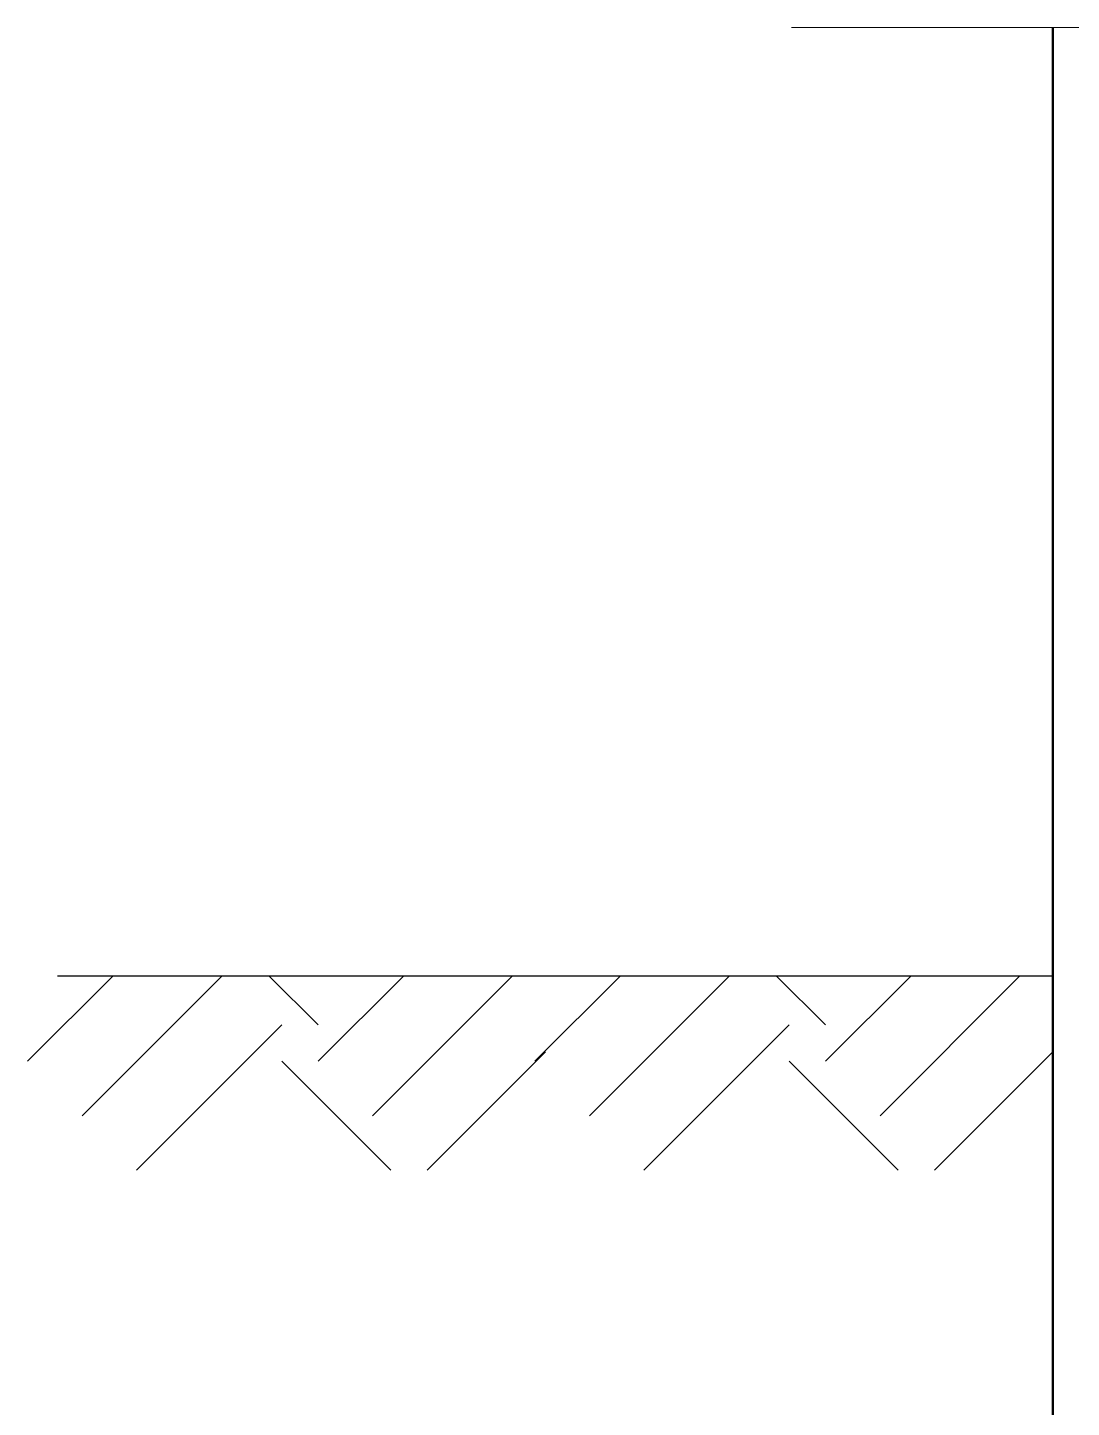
# Model space of a CAD drawing. Header units: inches. Extents: x -4597 to 93300, y -11124 to 5932.
# Drawn here: x 272 to 334.9, y -10294.7 to -10211.6 of the extents above; entities that cross this region are included whole.
import ezdxf

# ---------------------------------------------------------------- set-up
doc = ezdxf.new("R2010")
doc.units = ezdxf.units.IN
doc.header["$LTSCALE"] = 0.5
doc.header["$MEASUREMENT"] = 0
for name, color, linetype, lineweight in [('break line', 1, 'Continuous', 15), ('COLUMN', 8, 'Continuous', 50), ('D-DIM', 50, 'Continuous', 18)]:
    doc.layers.add(name, color=color, linetype=linetype, lineweight=lineweight)
doc.layers.add('DIMENSION', color=5, linetype='Continuous')

# ---------------------------------------------------------------- blocks, each defined once
blk = doc.blocks.new('UIGI')
at = {"layer": 'break line', "ltscale": 0.25}
blk.add_line((80479.644, -2578.453), (80491.576, -2578.453), dxfattribs=at)
at = {"layer": 'COLUMN'}
blk.add_line((80487.526, -2578.453), (80487.526, -2647.033), dxfattribs=at)
at = {"layer": 'DIMENSION'}
for p, q in [((80456.628, -2609.608), (80459.195, -2607.041)), ((80457.526, -2607.033), (80487.526, -2607.033)), ((80458.27, -2611.25), (80462.478, -2607.041)), ((80465.384, -2608.513), (80463.912, -2607.041)), ((80465.384, -2609.608), (80467.951, -2607.041)), ((80467.026, -2611.25), (80471.234, -2607.041)), ((80471.917, -2609.608), (80474.484, -2607.041)), ((80473.559, -2611.25), (80477.767, -2607.041)), ((80480.673, -2608.513), (80479.201, -2607.041)), ((80480.673, -2609.608), (80483.24, -2607.041)), ((80482.315, -2611.25), (80486.523, -2607.041)), ((80459.912, -2612.891), (80464.29, -2608.513)), ((80475.201, -2612.891), (80479.579, -2608.513)), ((80468.667, -2612.891), (80472.237, -2609.322)), ((80483.956, -2612.891), (80487.526, -2609.322)), ((80467.573, -2612.891), (80464.29, -2609.608)), ((80482.862, -2612.891), (80479.579, -2609.608))]:
    blk.add_line(p, q, dxfattribs=at)

msp = doc.modelspace()

# ---------------------------------------------------------------- block references
at = {"layer": 'D-DIM', "xscale": 2, "yscale": 2, "zscale": 2}
msp.add_blockref('UIGI', (-160641.286, -5054.652), dxfattribs=at)

doc.saveas('drawing.dxf')
